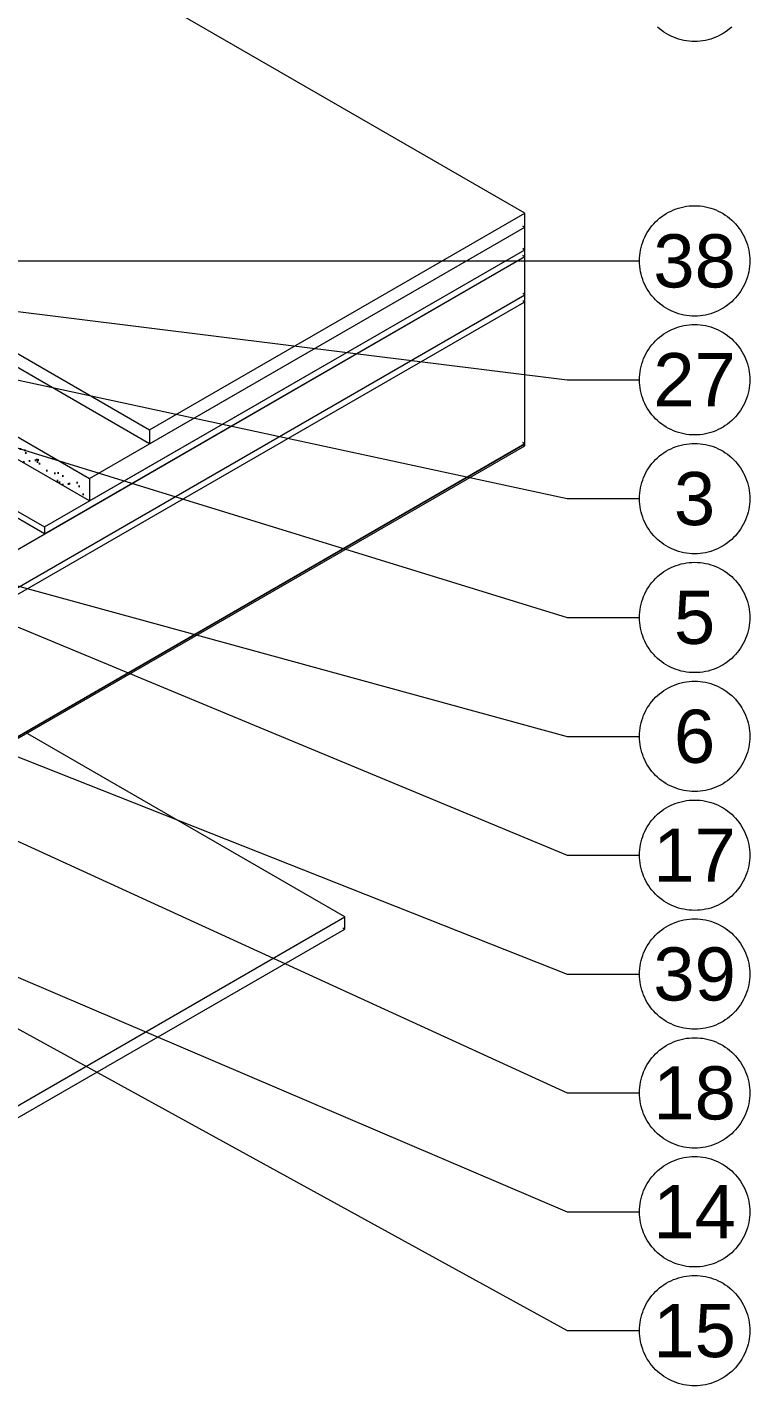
# Model space of a CAD drawing. Header units: millimetres. Extents: x 0 to 297, y 0 to 420.
# Drawn here: x 113.4 to 147.4, y 163.4 to 227.4 of the extents above; entities that cross this region are included whole.
import ezdxf

# ---------------------------------------------------------------- set-up
doc = ezdxf.new("R2010")
doc.units = ezdxf.units.MM
for name, color, linetype in [('1-CORTE-LINEAS', 7, 'Continuous'), ('2-DETALLES-ARISTAS', 7, 'Continuous'), ('2-DETALLES-RAYADOS', 8, 'Continuous'), ('3-TEXTOS', 7, 'Continuous')]:
    doc.layers.add(name, color=color, linetype=linetype)
doc.styles.add('ARIAL', font='arial.ttf')

msp = doc.modelspace()

# ---------------------------------------------------------------- hatches: boundary and pattern name
at = {"layer": '2-DETALLES-RAYADOS'}
h = msp.add_hatch(dxfattribs=at)
h.set_pattern_fill('AR-SAND', scale=0.02)
h.paths.add_polyline_path([(90.437, 220.032), (116.317, 205.091), (116.317, 205.091), (116.317, 206.152), (116.317, 206.152), (106.453, 211.847), (106.452, 211.847), (106.418, 211.846), (106.383, 211.847), (106.349, 211.852), (106.316, 211.861), (106.284, 211.872), (106.252, 211.887), (106.223, 211.905), (106.196, 211.925), (106.17, 211.948), (106.147, 211.974), (106.126, 212.001), (106.109, 212.03), (106.099, 212.052), (90.437, 221.094), (90.437, 220.032), (90.437, 220.032), (90.437, 220.032)])

# ---------------------------------------------------------------- linework, layer by layer
at = {"layer": '1-CORTE-LINEAS', "color": 7, "lineweight": 18}
for points in [[(146.569, 227.415), (146.472, 227.332), (146.372, 227.254), (146.267, 227.18), (146.159, 227.112), (146.048, 227.049), (145.935, 226.992), (145.818, 226.94), (145.699, 226.894), (145.578, 226.854), (145.455, 226.82), (145.33, 226.792), (145.204, 226.77), (145.078, 226.754), (144.951, 226.745), (144.823, 226.742), (144.695, 226.745), (144.568, 226.754), (144.442, 226.77), (144.316, 226.792), (144.191, 226.82), (144.068, 226.854), (143.947, 226.894), (143.828, 226.94), (143.711, 226.992), (143.597, 227.049), (143.486, 227.112), (143.378, 227.18), (143.274, 227.254), (143.173, 227.332), (143.077, 227.415)], [(147.423, 216.4), (147.42, 216.273), (147.41, 216.146), (147.395, 216.019), (147.373, 215.893), (147.345, 215.769), (147.311, 215.646), (147.271, 215.525), (147.225, 215.406), (147.173, 215.289), (147.116, 215.175), (147.053, 215.064), (146.985, 214.956), (146.911, 214.852), (146.833, 214.751), (146.749, 214.655), (146.661, 214.562), (146.569, 214.474), (146.472, 214.391), (146.372, 214.312), (146.267, 214.239), (146.159, 214.17), (146.048, 214.108), (145.935, 214.05), (145.818, 213.998), (145.699, 213.952), (145.578, 213.912), (145.455, 213.878), (145.33, 213.851), (145.204, 213.829), (145.078, 213.813), (144.951, 213.804), (144.823, 213.801), (144.695, 213.804), (144.568, 213.813), (144.442, 213.829), (144.316, 213.851), (144.191, 213.878), (144.068, 213.912), (143.947, 213.952), (143.828, 213.998), (143.711, 214.05), (143.597, 214.108), (143.486, 214.17), (143.378, 214.239), (143.274, 214.312), (143.173, 214.391), (143.077, 214.474), (142.984, 214.562), (142.896, 214.655), (142.813, 214.751), (142.735, 214.852), (142.661, 214.956), (142.593, 215.064), (142.53, 215.175), (142.473, 215.289), (142.421, 215.406), (142.375, 215.525), (142.335, 215.646), (142.301, 215.769), (142.273, 215.893), (142.251, 216.019), (142.235, 216.146), (142.226, 216.273), (142.223, 216.4), (142.226, 216.528), (142.235, 216.655), (142.251, 216.782), (142.273, 216.908), (142.301, 217.032), (142.335, 217.155), (142.375, 217.276), (142.421, 217.395), (142.473, 217.512), (142.53, 217.626), (142.593, 217.737), (142.661, 217.845), (142.735, 217.949), (142.813, 218.05), (142.896, 218.146), (142.984, 218.239), (143.077, 218.327), (143.173, 218.41), (143.274, 218.489), (143.378, 218.562), (143.486, 218.631), (143.597, 218.694), (143.711, 218.751), (143.828, 218.803), (143.947, 218.849), (144.068, 218.889), (144.191, 218.923), (144.316, 218.951), (144.442, 218.972), (144.568, 218.988), (144.695, 218.997), (144.823, 219), (144.951, 218.997), (145.078, 218.988), (145.204, 218.972), (145.33, 218.951), (145.455, 218.923), (145.578, 218.889), (145.699, 218.849), (145.818, 218.803), (145.935, 218.751), (146.048, 218.694), (146.159, 218.631), (146.267, 218.562), (146.372, 218.489), (146.472, 218.41), (146.569, 218.327), (146.661, 218.239), (146.749, 218.146), (146.833, 218.05), (146.911, 217.949), (146.985, 217.845), (147.053, 217.737), (147.116, 217.626), (147.173, 217.512), (147.225, 217.395), (147.271, 217.276), (147.311, 217.155), (147.345, 217.032), (147.373, 216.908), (147.395, 216.782), (147.41, 216.655), (147.42, 216.528), (147.423, 216.4)], [(147.423, 210.801), (147.42, 210.673), (147.41, 210.546), (147.395, 210.419), (147.373, 210.293), (147.345, 210.169), (147.311, 210.046), (147.271, 209.925), (147.225, 209.806), (147.173, 209.689), (147.116, 209.575), (147.053, 209.464), (146.985, 209.356), (146.911, 209.252), (146.833, 209.151), (146.749, 209.055), (146.661, 208.962), (146.569, 208.874), (146.472, 208.791), (146.372, 208.712), (146.267, 208.639), (146.159, 208.57), (146.048, 208.508), (145.935, 208.45), (145.818, 208.399), (145.699, 208.353), (145.578, 208.313), (145.455, 208.279), (145.33, 208.251), (145.204, 208.229), (145.078, 208.213), (144.951, 208.204), (144.823, 208.201), (144.695, 208.204), (144.568, 208.213), (144.442, 208.229), (144.316, 208.251), (144.191, 208.279), (144.068, 208.313), (143.947, 208.353), (143.828, 208.399), (143.711, 208.45), (143.597, 208.508), (143.486, 208.57), (143.378, 208.639), (143.274, 208.712), (143.173, 208.791), (143.077, 208.874), (142.984, 208.962), (142.896, 209.055), (142.813, 209.151), (142.735, 209.252), (142.661, 209.356), (142.593, 209.464), (142.53, 209.575), (142.473, 209.689), (142.421, 209.806), (142.375, 209.925), (142.335, 210.046), (142.301, 210.169), (142.273, 210.293), (142.251, 210.419), (142.235, 210.546), (142.226, 210.673), (142.223, 210.801), (142.226, 210.928), (142.235, 211.055), (142.251, 211.182), (142.273, 211.308), (142.301, 211.432), (142.335, 211.555), (142.375, 211.676), (142.421, 211.796), (142.473, 211.912), (142.53, 212.026), (142.593, 212.137), (142.661, 212.245), (142.735, 212.35), (142.813, 212.45), (142.896, 212.547), (142.984, 212.639), (143.077, 212.727), (143.173, 212.81), (143.274, 212.889), (143.378, 212.962), (143.486, 213.031), (143.597, 213.094), (143.711, 213.151), (143.828, 213.203), (143.947, 213.249), (144.068, 213.289), (144.191, 213.323), (144.316, 213.351), (144.442, 213.372), (144.568, 213.388), (144.695, 213.397), (144.823, 213.401), (144.951, 213.397), (145.078, 213.388), (145.204, 213.372), (145.33, 213.351), (145.455, 213.323), (145.578, 213.289), (145.699, 213.249), (145.818, 213.203), (145.935, 213.151), (146.048, 213.094), (146.159, 213.031), (146.267, 212.962), (146.372, 212.889), (146.472, 212.81), (146.569, 212.727), (146.661, 212.639), (146.749, 212.547), (146.833, 212.45), (146.911, 212.35), (146.985, 212.245), (147.053, 212.137), (147.116, 212.026), (147.173, 211.912), (147.225, 211.796), (147.271, 211.676), (147.311, 211.555), (147.345, 211.432), (147.373, 211.308), (147.395, 211.182), (147.41, 211.055), (147.42, 210.928), (147.423, 210.801)], [(147.423, 205.201), (147.42, 205.073), (147.41, 204.946), (147.395, 204.819), (147.373, 204.693), (147.345, 204.569), (147.311, 204.446), (147.271, 204.325), (147.225, 204.206), (147.173, 204.089), (147.116, 203.975), (147.053, 203.864), (146.985, 203.756), (146.911, 203.652), (146.833, 203.551), (146.749, 203.455), (146.661, 203.362), (146.569, 203.274), (146.472, 203.191), (146.372, 203.112), (146.267, 203.039), (146.159, 202.97), (146.048, 202.908), (145.935, 202.85), (145.818, 202.799), (145.699, 202.753), (145.578, 202.713), (145.455, 202.679), (145.33, 202.651), (145.204, 202.629), (145.078, 202.613), (144.951, 202.604), (144.823, 202.601), (144.695, 202.604), (144.568, 202.613), (144.442, 202.629), (144.316, 202.651), (144.191, 202.679), (144.068, 202.713), (143.947, 202.753), (143.828, 202.799), (143.711, 202.85), (143.597, 202.908), (143.486, 202.97), (143.378, 203.039), (143.274, 203.112), (143.173, 203.191), (143.077, 203.274), (142.984, 203.362), (142.896, 203.455), (142.813, 203.551), (142.735, 203.652), (142.661, 203.756), (142.593, 203.864), (142.53, 203.975), (142.473, 204.089), (142.421, 204.206), (142.375, 204.325), (142.335, 204.446), (142.301, 204.569), (142.273, 204.693), (142.251, 204.819), (142.235, 204.946), (142.226, 205.073), (142.223, 205.201), (142.226, 205.328), (142.235, 205.455), (142.251, 205.582), (142.273, 205.708), (142.301, 205.832), (142.335, 205.955), (142.375, 206.076), (142.421, 206.196), (142.473, 206.312), (142.53, 206.426), (142.593, 206.537), (142.661, 206.645), (142.735, 206.75), (142.813, 206.85), (142.896, 206.947), (142.984, 207.039), (143.077, 207.127), (143.173, 207.21), (143.274, 207.289), (143.378, 207.362), (143.486, 207.431), (143.597, 207.494), (143.711, 207.551), (143.828, 207.603), (143.947, 207.649), (144.068, 207.689), (144.191, 207.723), (144.316, 207.751), (144.442, 207.772), (144.568, 207.788), (144.695, 207.797), (144.823, 207.801), (144.951, 207.797), (145.078, 207.788), (145.204, 207.772), (145.33, 207.751), (145.455, 207.723), (145.578, 207.689), (145.699, 207.649), (145.818, 207.603), (145.935, 207.551), (146.048, 207.494), (146.159, 207.431), (146.267, 207.362), (146.372, 207.289), (146.472, 207.21), (146.569, 207.127), (146.661, 207.039), (146.749, 206.947), (146.833, 206.85), (146.911, 206.75), (146.985, 206.645), (147.053, 206.537), (147.116, 206.426), (147.173, 206.312), (147.225, 206.196), (147.271, 206.076), (147.311, 205.955), (147.345, 205.832), (147.373, 205.708), (147.395, 205.582), (147.41, 205.455), (147.42, 205.328), (147.423, 205.201)], [(147.423, 199.601), (147.42, 199.473), (147.41, 199.346), (147.395, 199.219), (147.373, 199.093), (147.345, 198.969), (147.311, 198.846), (147.271, 198.725), (147.225, 198.606), (147.173, 198.489), (147.116, 198.375), (147.053, 198.264), (146.985, 198.156), (146.911, 198.052), (146.833, 197.951), (146.749, 197.855), (146.661, 197.762), (146.569, 197.674), (146.472, 197.591), (146.372, 197.512), (146.267, 197.439), (146.159, 197.37), (146.048, 197.308), (145.935, 197.25), (145.818, 197.199), (145.699, 197.153), (145.578, 197.113), (145.455, 197.079), (145.33, 197.051), (145.204, 197.029), (145.078, 197.013), (144.951, 197.004), (144.823, 197.001), (144.695, 197.004), (144.568, 197.013), (144.442, 197.029), (144.316, 197.051), (144.191, 197.079), (144.068, 197.113), (143.947, 197.153), (143.828, 197.199), (143.711, 197.25), (143.597, 197.308), (143.486, 197.37), (143.378, 197.439), (143.274, 197.512), (143.173, 197.591), (143.077, 197.674), (142.984, 197.762), (142.896, 197.855), (142.813, 197.951), (142.735, 198.052), (142.661, 198.156), (142.593, 198.264), (142.53, 198.375), (142.473, 198.489), (142.421, 198.606), (142.375, 198.725), (142.335, 198.846), (142.301, 198.969), (142.273, 199.093), (142.251, 199.219), (142.235, 199.346), (142.226, 199.473), (142.223, 199.601), (142.226, 199.728), (142.235, 199.855), (142.251, 199.982), (142.273, 200.108), (142.301, 200.233), (142.335, 200.355), (142.375, 200.476), (142.421, 200.596), (142.473, 200.712), (142.53, 200.826), (142.593, 200.937), (142.661, 201.045), (142.735, 201.15), (142.813, 201.25), (142.896, 201.347), (142.984, 201.439), (143.077, 201.527), (143.173, 201.61), (143.274, 201.689), (143.378, 201.762), (143.486, 201.831), (143.597, 201.894), (143.711, 201.951), (143.828, 202.003), (143.947, 202.049), (144.068, 202.089), (144.191, 202.123), (144.316, 202.151), (144.442, 202.173), (144.568, 202.188), (144.695, 202.197), (144.823, 202.201), (144.951, 202.197), (145.078, 202.188), (145.204, 202.173), (145.33, 202.151), (145.455, 202.123), (145.578, 202.089), (145.699, 202.049), (145.818, 202.003), (145.935, 201.951), (146.048, 201.894), (146.159, 201.831), (146.267, 201.762), (146.372, 201.689), (146.472, 201.611), (146.569, 201.527), (146.661, 201.439), (146.749, 201.347), (146.833, 201.25), (146.911, 201.15), (146.985, 201.045), (147.053, 200.937), (147.116, 200.826), (147.173, 200.712), (147.225, 200.596), (147.271, 200.476), (147.311, 200.355), (147.345, 200.233), (147.373, 200.108), (147.395, 199.982), (147.41, 199.855), (147.42, 199.728), (147.423, 199.601)], [(147.423, 194.001), (147.42, 193.873), (147.41, 193.746), (147.395, 193.619), (147.373, 193.493), (147.345, 193.369), (147.311, 193.246), (147.271, 193.125), (147.225, 193.006), (147.173, 192.889), (147.116, 192.775), (147.053, 192.664), (146.985, 192.556), (146.911, 192.452), (146.833, 192.351), (146.749, 192.255), (146.661, 192.162), (146.569, 192.074), (146.472, 191.991), (146.372, 191.912), (146.267, 191.839), (146.159, 191.771), (146.048, 191.708), (145.935, 191.65), (145.818, 191.599), (145.699, 191.553), (145.578, 191.513), (145.455, 191.479), (145.33, 191.451), (145.204, 191.429), (145.078, 191.413), (144.951, 191.404), (144.823, 191.401), (144.695, 191.404), (144.568, 191.413), (144.442, 191.429), (144.316, 191.451), (144.191, 191.479), (144.068, 191.513), (143.947, 191.553), (143.828, 191.599), (143.711, 191.65), (143.597, 191.708), (143.486, 191.771), (143.378, 191.839), (143.274, 191.912), (143.173, 191.991), (143.077, 192.074), (142.984, 192.162), (142.896, 192.255), (142.813, 192.351), (142.735, 192.452), (142.661, 192.556), (142.593, 192.664), (142.53, 192.775), (142.473, 192.889), (142.421, 193.006), (142.375, 193.125), (142.335, 193.246), (142.301, 193.369), (142.273, 193.493), (142.251, 193.619), (142.235, 193.746), (142.226, 193.873), (142.223, 194.001), (142.226, 194.128), (142.235, 194.256), (142.251, 194.382), (142.273, 194.508), (142.301, 194.633), (142.335, 194.755), (142.375, 194.876), (142.421, 194.996), (142.473, 195.112), (142.53, 195.226), (142.593, 195.337), (142.661, 195.445), (142.735, 195.55), (142.813, 195.65), (142.896, 195.747), (142.984, 195.839), (143.077, 195.927), (143.173, 196.011), (143.274, 196.089), (143.378, 196.162), (143.486, 196.231), (143.597, 196.294), (143.711, 196.351), (143.828, 196.403), (143.947, 196.449), (144.068, 196.489), (144.191, 196.523), (144.316, 196.551), (144.442, 196.573), (144.568, 196.588), (144.695, 196.598), (144.823, 196.601), (144.951, 196.598), (145.078, 196.588), (145.204, 196.573), (145.33, 196.551), (145.455, 196.523), (145.578, 196.489), (145.699, 196.449), (145.818, 196.403), (145.935, 196.351), (146.048, 196.294), (146.159, 196.231), (146.267, 196.162), (146.372, 196.089), (146.472, 196.011), (146.569, 195.927), (146.661, 195.839), (146.749, 195.747), (146.833, 195.65), (146.911, 195.55), (146.985, 195.445), (147.053, 195.337), (147.116, 195.226), (147.173, 195.112), (147.225, 194.996), (147.271, 194.876), (147.311, 194.755), (147.345, 194.633), (147.373, 194.508), (147.395, 194.382), (147.41, 194.256), (147.42, 194.128), (147.423, 194.001)], [(147.423, 188.401), (147.42, 188.273), (147.41, 188.146), (147.395, 188.019), (147.373, 187.893), (147.345, 187.769), (147.311, 187.646), (147.271, 187.525), (147.225, 187.406), (147.173, 187.289), (147.116, 187.175), (147.053, 187.064), (146.985, 186.956), (146.911, 186.852), (146.833, 186.751), (146.749, 186.655), (146.661, 186.562), (146.569, 186.474), (146.472, 186.391), (146.372, 186.312), (146.267, 186.239), (146.159, 186.171), (146.048, 186.108), (145.935, 186.05), (145.818, 185.999), (145.699, 185.953), (145.578, 185.913), (145.455, 185.879), (145.33, 185.851), (145.204, 185.829), (145.078, 185.813), (144.951, 185.804), (144.823, 185.801), (144.695, 185.804), (144.568, 185.813), (144.442, 185.829), (144.316, 185.851), (144.191, 185.879), (144.068, 185.913), (143.947, 185.953), (143.828, 185.999), (143.711, 186.05), (143.597, 186.108), (143.486, 186.171), (143.378, 186.239), (143.274, 186.312), (143.173, 186.391), (143.077, 186.474), (142.984, 186.562), (142.896, 186.655), (142.813, 186.751), (142.735, 186.852), (142.661, 186.956), (142.593, 187.064), (142.53, 187.175), (142.473, 187.289), (142.421, 187.406), (142.375, 187.525), (142.335, 187.646), (142.301, 187.769), (142.273, 187.893), (142.251, 188.019), (142.235, 188.146), (142.226, 188.273), (142.223, 188.401), (142.226, 188.528), (142.235, 188.656), (142.251, 188.782), (142.273, 188.908), (142.301, 189.033), (142.335, 189.155), (142.375, 189.276), (142.421, 189.396), (142.473, 189.512), (142.53, 189.626), (142.593, 189.737), (142.661, 189.845), (142.735, 189.95), (142.813, 190.05), (142.896, 190.147), (142.984, 190.239), (143.077, 190.327), (143.173, 190.411), (143.274, 190.489), (143.378, 190.563), (143.486, 190.631), (143.597, 190.694), (143.711, 190.751), (143.828, 190.803), (143.947, 190.849), (144.068, 190.889), (144.191, 190.923), (144.316, 190.951), (144.442, 190.973), (144.568, 190.988), (144.695, 190.998), (144.823, 191.001), (144.951, 190.998), (145.078, 190.988), (145.204, 190.973), (145.33, 190.951), (145.455, 190.923), (145.578, 190.889), (145.699, 190.849), (145.818, 190.803), (145.935, 190.751), (146.048, 190.694), (146.159, 190.631), (146.267, 190.563), (146.372, 190.489), (146.472, 190.411), (146.569, 190.327), (146.661, 190.239), (146.749, 190.147), (146.833, 190.05), (146.911, 189.95), (146.985, 189.845), (147.053, 189.737), (147.116, 189.626), (147.173, 189.512), (147.225, 189.396), (147.271, 189.276), (147.311, 189.155), (147.345, 189.033), (147.373, 188.908), (147.395, 188.782), (147.41, 188.656), (147.42, 188.528), (147.423, 188.401)], [(147.423, 182.801), (147.42, 182.673), (147.41, 182.546), (147.395, 182.419), (147.373, 182.294), (147.345, 182.169), (147.311, 182.046), (147.271, 181.925), (147.225, 181.806), (147.173, 181.689), (147.116, 181.575), (147.053, 181.464), (146.985, 181.356), (146.911, 181.252), (146.833, 181.151), (146.749, 181.055), (146.661, 180.962), (146.569, 180.874), (146.472, 180.791), (146.372, 180.713), (146.267, 180.639), (146.159, 180.571), (146.048, 180.508), (145.935, 180.45), (145.818, 180.399), (145.699, 180.353), (145.578, 180.313), (145.455, 180.279), (145.33, 180.251), (145.204, 180.229), (145.078, 180.213), (144.951, 180.204), (144.823, 180.201), (144.695, 180.204), (144.568, 180.213), (144.442, 180.229), (144.316, 180.251), (144.191, 180.279), (144.068, 180.313), (143.947, 180.353), (143.828, 180.399), (143.711, 180.45), (143.597, 180.508), (143.486, 180.571), (143.378, 180.639), (143.274, 180.713), (143.173, 180.791), (143.077, 180.874), (142.984, 180.962), (142.896, 181.055), (142.813, 181.151), (142.735, 181.252), (142.661, 181.356), (142.593, 181.464), (142.53, 181.575), (142.473, 181.689), (142.421, 181.806), (142.375, 181.925), (142.335, 182.046), (142.301, 182.169), (142.273, 182.294), (142.251, 182.419), (142.235, 182.546), (142.226, 182.673), (142.223, 182.801), (142.226, 182.928), (142.235, 183.056), (142.251, 183.182), (142.273, 183.308), (142.301, 183.433), (142.335, 183.556), (142.375, 183.677), (142.421, 183.796), (142.473, 183.913), (142.53, 184.026), (142.593, 184.137), (142.661, 184.245), (142.735, 184.35), (142.813, 184.45), (142.896, 184.547), (142.984, 184.639), (143.077, 184.727), (143.173, 184.811), (143.274, 184.889), (143.378, 184.963), (143.486, 185.031), (143.597, 185.094), (143.711, 185.151), (143.828, 185.203), (143.947, 185.249), (144.068, 185.289), (144.191, 185.323), (144.316, 185.351), (144.442, 185.373), (144.568, 185.388), (144.695, 185.398), (144.823, 185.401), (144.951, 185.398), (145.078, 185.388), (145.204, 185.373), (145.33, 185.351), (145.455, 185.323), (145.578, 185.289), (145.699, 185.249), (145.818, 185.203), (145.935, 185.151), (146.048, 185.094), (146.159, 185.031), (146.267, 184.963), (146.372, 184.889), (146.472, 184.811), (146.569, 184.727), (146.661, 184.639), (146.749, 184.547), (146.833, 184.45), (146.911, 184.35), (146.985, 184.245), (147.053, 184.137), (147.116, 184.026), (147.173, 183.913), (147.225, 183.796), (147.271, 183.677), (147.311, 183.556), (147.345, 183.433), (147.373, 183.308), (147.395, 183.182), (147.41, 183.056), (147.42, 182.928), (147.423, 182.801)], [(147.423, 177.201), (147.42, 177.073), (147.41, 176.946), (147.395, 176.819), (147.373, 176.694), (147.345, 176.569), (147.311, 176.446), (147.271, 176.325), (147.225, 176.206), (147.173, 176.089), (147.116, 175.975), (147.053, 175.864), (146.985, 175.756), (146.911, 175.652), (146.833, 175.551), (146.749, 175.455), (146.661, 175.362), (146.569, 175.274), (146.472, 175.191), (146.372, 175.113), (146.267, 175.039), (146.159, 174.971), (146.048, 174.908), (145.935, 174.851), (145.818, 174.799), (145.699, 174.753), (145.578, 174.713), (145.455, 174.679), (145.33, 174.651), (145.204, 174.629), (145.078, 174.613), (144.951, 174.604), (144.823, 174.601), (144.695, 174.604), (144.568, 174.613), (144.442, 174.629), (144.316, 174.651), (144.191, 174.679), (144.068, 174.713), (143.947, 174.753), (143.828, 174.799), (143.711, 174.851), (143.597, 174.908), (143.486, 174.971), (143.378, 175.039), (143.274, 175.113), (143.173, 175.191), (143.077, 175.274), (142.984, 175.362), (142.896, 175.455), (142.813, 175.551), (142.735, 175.652), (142.661, 175.756), (142.593, 175.864), (142.53, 175.975), (142.473, 176.089), (142.421, 176.206), (142.375, 176.325), (142.335, 176.446), (142.301, 176.569), (142.273, 176.694), (142.251, 176.819), (142.235, 176.946), (142.226, 177.073), (142.223, 177.201), (142.226, 177.329), (142.235, 177.456), (142.251, 177.582), (142.273, 177.708), (142.301, 177.833), (142.335, 177.956), (142.375, 178.077), (142.421, 178.196), (142.473, 178.313), (142.53, 178.426), (142.593, 178.537), (142.661, 178.645), (142.735, 178.75), (142.813, 178.85), (142.896, 178.947), (142.984, 179.039), (143.077, 179.127), (143.173, 179.211), (143.274, 179.289), (143.378, 179.363), (143.486, 179.431), (143.597, 179.494), (143.711, 179.551), (143.828, 179.603), (143.947, 179.649), (144.068, 179.689), (144.191, 179.723), (144.316, 179.751), (144.442, 179.773), (144.568, 179.788), (144.695, 179.798), (144.823, 179.801), (144.951, 179.798), (145.078, 179.788), (145.204, 179.773), (145.33, 179.751), (145.455, 179.723), (145.578, 179.689), (145.699, 179.649), (145.818, 179.603), (145.935, 179.551), (146.048, 179.494), (146.159, 179.431), (146.267, 179.363), (146.372, 179.289), (146.472, 179.211), (146.569, 179.127), (146.661, 179.039), (146.749, 178.947), (146.833, 178.85), (146.911, 178.75), (146.985, 178.645), (147.053, 178.537), (147.116, 178.426), (147.173, 178.313), (147.225, 178.196), (147.271, 178.077), (147.311, 177.956), (147.345, 177.833), (147.373, 177.708), (147.395, 177.582), (147.41, 177.456), (147.42, 177.329), (147.423, 177.201)], [(147.423, 171.601), (147.42, 171.473), (147.41, 171.346), (147.395, 171.219), (147.373, 171.094), (147.345, 170.969), (147.311, 170.846), (147.271, 170.725), (147.225, 170.606), (147.173, 170.489), (147.116, 170.375), (147.053, 170.264), (146.985, 170.156), (146.911, 170.052), (146.833, 169.951), (146.749, 169.855), (146.661, 169.762), (146.569, 169.674), (146.472, 169.591), (146.372, 169.513), (146.267, 169.439), (146.159, 169.371), (146.048, 169.308), (145.935, 169.251), (145.818, 169.199), (145.699, 169.153), (145.578, 169.113), (145.455, 169.079), (145.33, 169.051), (145.204, 169.029), (145.078, 169.013), (144.951, 169.004), (144.823, 169.001), (144.695, 169.004), (144.568, 169.013), (144.442, 169.029), (144.316, 169.051), (144.191, 169.079), (144.068, 169.113), (143.947, 169.153), (143.828, 169.199), (143.711, 169.251), (143.597, 169.308), (143.486, 169.371), (143.378, 169.439), (143.274, 169.513), (143.173, 169.591), (143.077, 169.674), (142.984, 169.762), (142.896, 169.855), (142.813, 169.951), (142.735, 170.052), (142.661, 170.156), (142.593, 170.264), (142.53, 170.375), (142.473, 170.489), (142.421, 170.606), (142.375, 170.725), (142.335, 170.846), (142.301, 170.969), (142.273, 171.094), (142.251, 171.219), (142.235, 171.346), (142.226, 171.473), (142.223, 171.601), (142.226, 171.729), (142.235, 171.856), (142.251, 171.982), (142.273, 172.108), (142.301, 172.233), (142.335, 172.356), (142.375, 172.477), (142.421, 172.596), (142.473, 172.713), (142.53, 172.826), (142.593, 172.937), (142.661, 173.045), (142.735, 173.15), (142.813, 173.25), (142.896, 173.347), (142.984, 173.439), (143.077, 173.527), (143.173, 173.611), (143.274, 173.689), (143.378, 173.763), (143.486, 173.831), (143.597, 173.894), (143.711, 173.951), (143.828, 174.003), (143.947, 174.049), (144.068, 174.089), (144.191, 174.123), (144.316, 174.151), (144.442, 174.173), (144.568, 174.188), (144.695, 174.198), (144.823, 174.201), (144.951, 174.198), (145.078, 174.188), (145.204, 174.173), (145.33, 174.151), (145.455, 174.123), (145.578, 174.089), (145.699, 174.049), (145.818, 174.003), (145.935, 173.951), (146.048, 173.894), (146.159, 173.831), (146.267, 173.763), (146.372, 173.689), (146.472, 173.611), (146.569, 173.527), (146.661, 173.439), (146.749, 173.347), (146.833, 173.25), (146.911, 173.15), (146.985, 173.045), (147.053, 172.937), (147.116, 172.826), (147.173, 172.713), (147.225, 172.596), (147.271, 172.477), (147.311, 172.356), (147.345, 172.233), (147.373, 172.108), (147.395, 171.982), (147.41, 171.856), (147.42, 171.729), (147.423, 171.601)], [(147.423, 166.001), (147.42, 165.873), (147.41, 165.746), (147.395, 165.62), (147.373, 165.494), (147.345, 165.369), (147.311, 165.246), (147.271, 165.125), (147.225, 165.006), (147.173, 164.889), (147.116, 164.775), (147.053, 164.664), (146.985, 164.556), (146.911, 164.452), (146.833, 164.351), (146.749, 164.255), (146.661, 164.162), (146.569, 164.074), (146.472, 163.991), (146.372, 163.913), (146.267, 163.839), (146.159, 163.771), (146.048, 163.708), (145.935, 163.651), (145.818, 163.599), (145.699, 163.553), (145.578, 163.513), (145.455, 163.479), (145.33, 163.451), (145.204, 163.429), (145.078, 163.413), (144.951, 163.404), (144.823, 163.401), (144.695, 163.404), (144.568, 163.413), (144.442, 163.429), (144.316, 163.451), (144.191, 163.479), (144.068, 163.513), (143.947, 163.553), (143.828, 163.599), (143.711, 163.651), (143.597, 163.708), (143.486, 163.771), (143.378, 163.839), (143.274, 163.913), (143.173, 163.991), (143.077, 164.074), (142.984, 164.162), (142.896, 164.255), (142.813, 164.351), (142.735, 164.452), (142.661, 164.556), (142.593, 164.664), (142.53, 164.775), (142.473, 164.889), (142.421, 165.006), (142.375, 165.125), (142.335, 165.246), (142.301, 165.369), (142.273, 165.494), (142.251, 165.62), (142.235, 165.746), (142.226, 165.873), (142.223, 166.001), (142.226, 166.129), (142.235, 166.256), (142.251, 166.382), (142.273, 166.508), (142.301, 166.633), (142.335, 166.756), (142.375, 166.877), (142.421, 166.996), (142.473, 167.113), (142.53, 167.227), (142.593, 167.337), (142.661, 167.445), (142.735, 167.55), (142.813, 167.65), (142.896, 167.747), (142.984, 167.839), (143.077, 167.927), (143.173, 168.011), (143.274, 168.089), (143.378, 168.163), (143.486, 168.231), (143.597, 168.294), (143.711, 168.351), (143.828, 168.403), (143.947, 168.449), (144.068, 168.489), (144.191, 168.523), (144.316, 168.551), (144.442, 168.573), (144.568, 168.588), (144.695, 168.598), (144.823, 168.601), (144.951, 168.598), (145.078, 168.588), (145.204, 168.573), (145.33, 168.551), (145.455, 168.523), (145.578, 168.489), (145.699, 168.449), (145.818, 168.403), (145.935, 168.351), (146.048, 168.294), (146.159, 168.231), (146.267, 168.163), (146.372, 168.089), (146.472, 168.011), (146.569, 167.927), (146.661, 167.839), (146.749, 167.747), (146.833, 167.65), (146.911, 167.55), (146.985, 167.445), (147.053, 167.337), (147.116, 167.227), (147.173, 167.113), (147.225, 166.996), (147.271, 166.877), (147.311, 166.756), (147.345, 166.633), (147.373, 166.508), (147.395, 166.382), (147.41, 166.256), (147.42, 166.129), (147.423, 166.001)]]:
    msp.add_lwpolyline(points, dxfattribs=at)
at = {"layer": '2-DETALLES-ARISTAS', "color": 7, "lineweight": 18}
for p, q in [((136.823, 218.644), (110.943, 233.586)), ((119.146, 207.785), (93.266, 222.727)), ((116.317, 205.091), (92.385, 218.908)), ((119.146, 208.438), (136.823, 218.644)), ((136.823, 217.991), (136.823, 218.644)), ((116.317, 206.152), (136.823, 217.991)), ((119.146, 207.785), (136.823, 217.991)), ((136.731, 218.045), (136.823, 217.991)), ((136.823, 217.991), (136.731, 218.045)), ((136.823, 216.93), (136.823, 217.991)), ((92.242, 216.541), (114.196, 203.866)), ((112.075, 202.315), (136.823, 216.603)), ((114.196, 203.866), (136.823, 216.93)), ((114.196, 203.539), (136.823, 216.603)), ((116.317, 205.091), (136.823, 216.93)), ((136.731, 216.983), (136.823, 216.93)), ((136.823, 216.93), (136.731, 216.983)), ((136.731, 216.657), (136.823, 216.603)), ((136.823, 216.603), (136.731, 216.657)), ((136.823, 216.603), (136.823, 216.93)), ((136.823, 207.785), (136.823, 216.603)), ((114.196, 203.539), (92.224, 216.225)), ((112.782, 200.926), (136.823, 214.807)), ((112.782, 200.6), (136.823, 214.48)), ((136.823, 214.807), (136.731, 214.86)), ((136.731, 214.534), (136.823, 214.48)), ((136.823, 214.48), (136.823, 214.807)), ((108.841, 214.388), (119.146, 208.438)), ((106.453, 211.847), (116.317, 206.152)), ((119.146, 208.438), (119.146, 207.785)), ((112.075, 193.505), (136.823, 207.793)), ((112.075, 193.496), (136.823, 207.785)), ((112.075, 193.407), (136.823, 207.695)), ((136.823, 207.793), (136.731, 207.846)), ((136.731, 207.839), (136.823, 207.785)), ((136.731, 207.748), (136.823, 207.695)), ((136.823, 207.695), (136.823, 207.793)), ((116.317, 206.152), (116.317, 205.091)), ((114.196, 203.866), (114.196, 203.539)), ((128.338, 185.495), (113.404, 194.117)), ((112.075, 176.105), (128.338, 185.495)), ((128.338, 184.923), (128.338, 185.495)), ((112.075, 175.533), (128.338, 184.923)), ((128.245, 184.977), (128.338, 184.923))]:
    msp.add_line(p, q, dxfattribs=at)
at = {"layer": '3-TEXTOS', "color": 7, "lineweight": 15}
for points in [[(92.272, 216.4), (138.823, 216.4), (142.223, 216.4)], [(108.886, 214.52), (138.823, 210.801), (142.223, 210.801)], [(106.759, 212.122), (138.823, 205.201), (142.223, 205.201)], [(104.631, 210.133), (138.823, 199.601), (142.223, 199.601)], [(96.855, 205.49), (138.823, 194.001), (142.223, 194.001)], [(109.569, 200.549), (138.823, 188.401), (142.223, 188.401)], [(96.49, 199.534), (138.823, 182.801), (142.223, 182.801)], [(102.493, 193.842), (138.823, 177.201), (142.223, 177.201)], [(91.961, 191.605), (138.823, 171.601), (142.223, 171.601)], [(106.017, 184.022), (138.823, 166.001), (142.223, 166.001)]]:
    msp.add_lwpolyline(points, dxfattribs=at)

# ---------------------------------------------------------------- texts
at = {"layer": '3-TEXTOS', "color": 7, "style": 'ARIAL'}
for s, height, p in [('38', 2.5044, (142.875, 215.15)), ('27', 2.5044, (142.875, 209.553)), ('3', 2.504, (143.847, 203.951)), ('5', 2.504, (143.847, 198.354)), ('6', 2.504, (143.847, 192.752)), ('17', 2.5044, (142.875, 187.154)), ('39', 2.5044, (142.875, 181.553)), ('18', 2.5044, (142.875, 175.951)), ('14', 2.5044, (142.875, 170.353)), ('15', 2.5044, (142.875, 164.751))]:
    msp.add_text(s, height=height, dxfattribs=at).set_placement(p)

doc.saveas('drawing.dxf')
